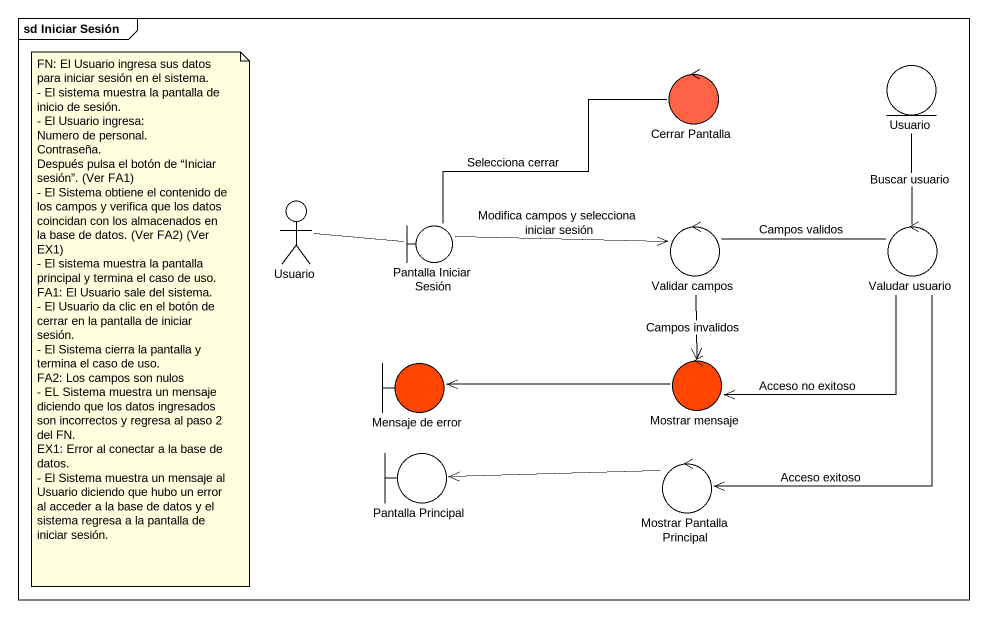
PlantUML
@startuml
mainframe sd Iniciar Sesión
control "Cerrar Pantalla" as Cerrar_Pantalla #FF6347
entity Usuario
actor "Usuario" as Usuario_2
boundary "Pantalla Iniciar Sesión" as Pantalla_Iniciar_Sesión
control "Validar campos" as Validar_campos
control "Valudar usuario" as Valudar_usuario
boundary "Mensaje de error" as Mensaje_de_error #FF4500
control "Mostrar mensaje" as Mostrar_mensaje #FF4500
boundary "Pantalla Principal" as Pantalla_Principal
control "Mostrar Pantalla Principal" as Mostrar_Pantalla_Principal
Usuario_2 -right- Pantalla_Iniciar_Sesión
Pantalla_Iniciar_Sesión -right- Cerrar_Pantalla : Selecciona cerrar
Pantalla_Iniciar_Sesión -right-> Validar_campos : Modifica campos y selecciona iniciar sesión
Validar_campos -right- Valudar_usuario : Campos validos
Validar_campos --> Mostrar_mensaje : Campos invalidos
Valudar_usuario -up- Usuario : Buscar usuario
Valudar_usuario --> Mostrar_mensaje : Acceso no exitoso
Valudar_usuario --> Mostrar_Pantalla_Principal : Acceso exitoso
Mostrar_mensaje -left-> Mensaje_de_error
Mostrar_Pantalla_Principal -left-> Pantalla_Principal
note as N1
  FN: El Usuario ingresa sus datos para iniciar sesión en el sistema.
  - El sistema muestra la pantalla de inicio de sesión.
  - El Usuario ingresa:
  Numero de personal.
  Contraseña.
  Después pulsa el botón de “Iniciar sesión”. (Ver FA1)
  - El Sistema obtiene el contenido de los campos y verifica que los datos coincidan con los almacenados en la base de datos. (Ver FA2) (Ver EX1)
  - El sistema muestra la pantalla principal y termina el caso de uso.
  FA1: El Usuario sale del sistema.
  - El Usuario da clic en el botón de cerrar en la pantalla de iniciar sesión.
  - El Sistema cierra la pantalla y termina el caso de uso.
  FA2: Los campos son nulos
  - EL Sistema muestra un mensaje diciendo que los datos ingresados son incorrectos y regresa al paso 2 del FN.
  EX1: Error al conectar a la base de datos.
  - El Sistema muestra un mensaje al Usuario diciendo que hubo un error al acceder a la base de datos y el sistema regresa a la pantalla de iniciar sesión.
end note
@enduml
